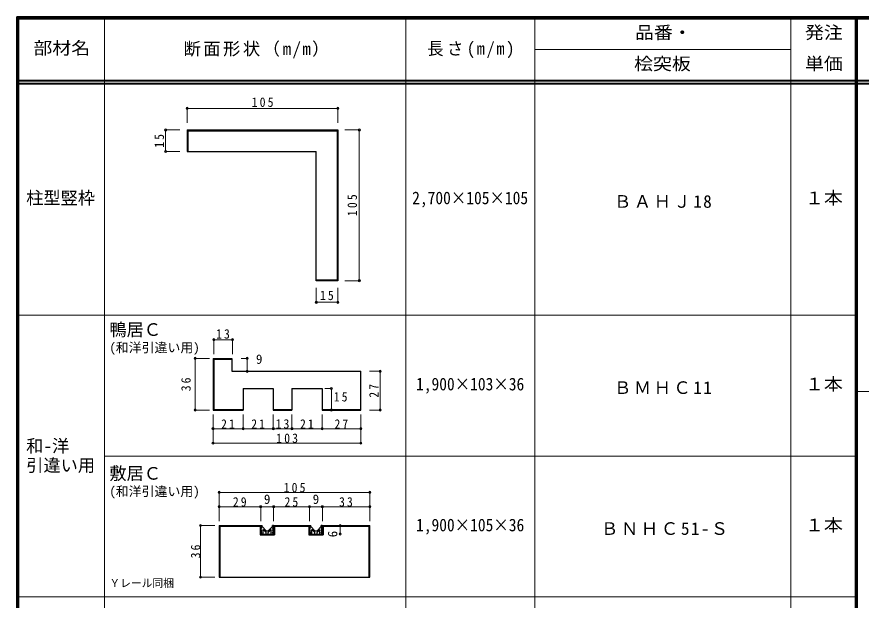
# Model space of a CAD drawing. Units: millimetres at full size, sheet at 1:3. Extents: x -600 to 570, y -431 to 418.
# Drawn here: x -600 to -12, y 11 to 418 of the extents above; entities that cross this region are included whole.
import ezdxf
from ezdxf.enums import TextEntityAlignment as Align

# ---------------------------------------------------------------- set-up
doc = ezdxf.new("R2010")
doc.units = ezdxf.units.MM
doc.header["$LTSCALE"] = 3
doc.header["$PDMODE"] = 32
doc.header["$PDSIZE"] = 1.5
for name, color, linetype, lineweight in [('0-0', 4, 'Continuous', 9), ('0-4', 3, 'Continuous', 25), ('0-B', 7, 'Continuous', 9), ('F-1', 6, 'Continuous', 40), ('F-A', 7, 'Continuous', 18)]:
    doc.layers.add(name, color=color, linetype=linetype, lineweight=lineweight)
doc.styles.add('ＭＳ ゴシック', font='')
doc.styles.get('ＭＳ ゴシック').set_extended_font_data('MS Gothic')

msp = doc.modelspace()

# ---------------------------------------------------------------- linework, layer by layer
at = {"layer": '0-0'}
for p, q in [((-439.535, 179.706), (-443.736, 179.706)), ((-380.794, 158.706), (-385.442, 158.706)), ((-459.059, 86.372), (-354.059, 86.372)), ((-459.059, 86.372), (-459.059, 76.372)), ((-354.059, 86.372), (-354.059, 76.372)), ((-472.059, 63.372), (-472.059, 27.372)), ((-472.059, 63.372), (-462.059, 63.372)), ((-374.703, 63.372), (-374.703, 57.372)), ((-472.059, 27.372), (-462.059, 27.372))]:
    msp.add_line(p, q, dxfattribs=at)
at = {"layer": '0-0', "color": 7}
for p in [(-459.059, 86.372), (-354.059, 86.372), (-472.059, 63.372), (-374.703, 63.372), (-374.703, 57.372), (-472.059, 27.372)]:
    msp.add_point(p, dxfattribs=at)
at = {"layer": '0-4'}
for p, q in [((-481.333, 338.778), (-481.333, 323.778)), ((-481.333, 338.278), (-376.333, 338.278)), ((-480.833, 338.778), (-480.833, 323.778)), ((-376.833, 338.778), (-376.833, 233.778)), ((-481.333, 323.778), (-391.333, 323.778)), ((-376.333, 234.278), (-391.333, 234.278)), ((-463.27, 179.706), (-463.27, 143.706)), ((-463.27, 179.206), (-450.27, 179.206)), ((-462.77, 179.706), (-462.77, 143.706)), ((-360.27, 143.706), (-360.27, 170.706)), ((-442.27, 158.706), (-442.27, 143.706)), ((-408.27, 158.706), (-387.27, 158.706)), ((-408.27, 158.706), (-408.27, 143.706)), ((-387.27, 158.706), (-387.27, 143.706)), ((-463.27, 144.206), (-442.27, 144.206)), ((-463.27, 143.706), (-442.27, 143.706)), ((-421.27, 144.206), (-408.27, 144.206)), ((-421.27, 143.706), (-408.27, 143.706)), ((-387.27, 144.206), (-360.27, 144.206)), ((-387.27, 143.706), (-360.27, 143.706)), ((-459.059, 63.372), (-430.059, 63.372)), ((-459.059, 62.872), (-430.059, 62.872)), ((-458.559, 63.372), (-458.559, 27.372)), ((-430.559, 63.372), (-430.559, 56.872)), ((-430.059, 63.372), (-430.059, 57.372)), ((-421.059, 63.372), (-396.059, 63.372)), ((-421.059, 63.372), (-421.059, 57.372)), ((-421.059, 62.872), (-396.059, 62.872)), ((-420.559, 63.372), (-420.559, 56.872)), ((-396.559, 63.372), (-396.559, 56.872)), ((-396.059, 63.372), (-396.059, 57.372)), ((-387.059, 63.372), (-354.059, 63.372)), ((-387.059, 63.372), (-387.059, 57.372)), ((-387.059, 62.872), (-354.059, 62.872)), ((-386.559, 63.372), (-386.559, 56.872)), ((-354.559, 27.372), (-354.559, 63.372)), ((-430.559, 56.872), (-420.559, 56.872)), ((-430.059, 57.372), (-421.059, 57.372)), ((-396.559, 56.872), (-386.559, 56.872)), ((-396.059, 57.372), (-387.059, 57.372))]:
    msp.add_line(p, q, dxfattribs=at)
for points in [[(-481.333, 338.778), (-376.333, 338.778), (-376.333, 233.778)], [(-376.333, 233.778), (-391.333, 233.778), (-391.333, 323.778)], [(-463.27, 179.706), (-450.27, 179.706), (-450.27, 170.706), (-360.27, 170.706)], [(-442.27, 158.706), (-421.27, 158.706), (-421.27, 143.706)], [(-459.059, 63.372), (-459.059, 27.372), (-354.059, 27.372), (-354.059, 63.372)]]:
    msp.add_lwpolyline(points, dxfattribs=at)
at = {"layer": '0-B', "color": 4}
for p, q in [((-481.333, 353.778), (-376.333, 353.778)), ((-481.333, 353.778), (-481.333, 343.778)), ((-376.333, 353.778), (-376.333, 343.778)), ((-496.333, 338.778), (-496.333, 323.778)), ((-496.333, 338.778), (-486.333, 338.778)), ((-361.333, 338.778), (-371.333, 338.778)), ((-361.333, 338.778), (-361.333, 233.778)), ((-496.333, 323.778), (-486.333, 323.778)), ((-361.333, 233.778), (-371.333, 233.778)), ((-391.333, 218.778), (-391.333, 228.778)), ((-376.333, 218.778), (-376.333, 228.778)), ((-391.333, 218.778), (-376.333, 218.778)), ((-462.77, 192.706), (-449.77, 192.706)), ((-462.77, 192.706), (-462.77, 182.706)), ((-449.77, 192.706), (-449.77, 182.706)), ((-475.77, 179.706), (-475.77, 143.706)), ((-475.77, 179.706), (-465.77, 179.706)), ((-439.535, 179.706), (-439.535, 170.706)), ((-346.77, 170.706), (-354.27, 170.706)), ((-346.77, 170.706), (-346.77, 143.706)), ((-380.794, 158.706), (-380.794, 143.706)), ((-475.77, 143.706), (-465.77, 143.706)), ((-346.77, 143.706), (-354.27, 143.706)), ((-463.27, 120.706), (-463.27, 140.706)), ((-442.27, 130.706), (-442.27, 140.706)), ((-421.27, 130.706), (-421.27, 140.706)), ((-408.27, 130.706), (-408.27, 140.706)), ((-387.27, 130.706), (-387.27, 140.706)), ((-360.27, 120.706), (-360.27, 140.706)), ((-463.27, 130.706), (-360.27, 130.706)), ((-463.27, 120.706), (-360.27, 120.706)), ((-459.059, 76.372), (-354.059, 76.372)), ((-459.059, 76.372), (-459.059, 66.372)), ((-430.059, 76.372), (-430.059, 66.372)), ((-421.059, 76.372), (-421.059, 66.372)), ((-396.059, 76.372), (-396.059, 66.372)), ((-387.059, 76.372), (-387.059, 66.372)), ((-354.059, 76.372), (-354.059, 66.372))]:
    msp.add_line(p, q, dxfattribs=at)
at = {"layer": '0-B', "color": 3, "lineweight": 25}
for p, q in [((-429.277, 61.586), (-429.959, 62.315)), ((-429.959, 60.856), (-429.277, 61.586)), ((-429.266, 59.572), (-429.959, 60.856)), ((-429.959, 59.572), (-429.266, 59.572)), ((-429.191, 58.148), (-429.959, 59.572)), ((-429.159, 62.693), (-429.159, 63.364)), ((-426.359, 59.697), (-429.159, 62.693)), ((-426.359, 58.486), (-428.359, 60.626)), ((-428.359, 57.372), (-428.359, 60.626)), ((-424.759, 58.486), (-422.759, 60.626)), ((-422.759, 57.372), (-422.759, 60.626)), ((-421.959, 62.693), (-421.959, 63.364)), ((-421.927, 58.148), (-421.159, 59.572)), ((-421.852, 59.572), (-421.159, 60.856)), ((-421.159, 59.572), (-421.852, 59.572)), ((-421.841, 61.586), (-421.159, 62.315)), ((-421.159, 60.856), (-421.841, 61.586)), ((-395.277, 61.586), (-395.959, 62.315)), ((-395.959, 60.856), (-395.277, 61.586)), ((-395.266, 59.572), (-395.959, 60.856)), ((-395.959, 59.572), (-395.266, 59.572)), ((-395.191, 58.148), (-395.959, 59.572)), ((-395.159, 62.693), (-395.159, 63.364)), ((-392.359, 59.697), (-395.159, 62.693)), ((-392.359, 58.486), (-394.359, 60.626)), ((-394.359, 57.372), (-394.359, 60.626)), ((-390.759, 58.486), (-388.759, 60.626)), ((-388.759, 57.372), (-388.759, 60.626)), ((-387.959, 62.693), (-387.959, 63.364)), ((-387.927, 58.148), (-387.159, 59.572)), ((-387.852, 59.572), (-387.159, 60.856)), ((-387.159, 59.572), (-387.852, 59.572)), ((-387.841, 61.586), (-387.159, 62.315)), ((-387.159, 60.856), (-387.841, 61.586)), ((-426.359, 57.372), (-426.359, 58.486)), ((-424.759, 57.372), (-424.759, 58.486)), ((-392.359, 57.372), (-392.359, 58.486)), ((-390.759, 57.372), (-390.759, 58.486))]:
    msp.add_line(p, q, dxfattribs=at)
for points in [[(-429.959, 62.315), (-429.959, 63.364), (-429.159, 63.364)], [(-426.359, 59.697), (-424.759, 59.697), (-421.959, 62.693)], [(-421.159, 62.315), (-421.159, 63.364), (-421.959, 63.364)], [(-395.959, 62.315), (-395.959, 63.364), (-395.159, 63.364)], [(-392.359, 59.697), (-390.759, 59.697), (-387.959, 62.693)], [(-387.159, 62.315), (-387.159, 63.364), (-387.959, 63.364)], [(-429.159, 57.372), (-429.884, 58.148), (-429.191, 58.148)], [(-421.959, 57.372), (-421.234, 58.148), (-421.927, 58.148)], [(-395.159, 57.372), (-395.884, 58.148), (-395.191, 58.148)], [(-387.959, 57.372), (-387.234, 58.148), (-387.927, 58.148)]]:
    msp.add_lwpolyline(points, dxfattribs=at)
at = {"layer": '0-B'}
for p in [(-481.333, 353.778), (-376.333, 353.778), (-496.333, 338.778), (-361.333, 338.778), (-496.333, 323.778), (-361.333, 233.778), (-391.333, 218.778), (-376.333, 218.778), (-462.77, 192.706), (-449.77, 192.706), (-475.77, 179.706), (-439.535, 179.706), (-439.535, 170.706), (-346.77, 170.706), (-380.794, 158.706), (-475.77, 143.706), (-380.794, 143.706), (-346.77, 143.706), (-463.27, 130.706), (-442.27, 130.706), (-421.27, 130.706), (-408.27, 130.706), (-387.27, 130.706), (-360.27, 130.706), (-463.27, 120.706), (-360.27, 120.706), (-459.059, 76.372), (-430.059, 76.372), (-421.059, 76.372), (-396.059, 76.372), (-387.059, 76.372), (-354.059, 76.372)]:
    msp.add_point(p, dxfattribs=at)
at = {"layer": 'F-1'}
for p, q in [((-600, 417.5), (-600, -420.5)), ((-600, 417), (570, 417)), ((-600, 416.5), (570, 416.5)), ((-599.5, 417.5), (-599.5, -420.5)), ((-599, 417.5), (-599, -420.5)), ((-15.5, 417.505), (-15.5, -379.5)), ((-15, 417.5), (-15, -379.5)), ((-14.5, 417.505), (-14.5, -379.5)), ((570, 373), (-600, 373)), ((570, 371), (-600, 371))]:
    msp.add_line(p, q, dxfattribs=at)
at = {"layer": 'F-1', "color": 7, "lineweight": 18}
for p, q in [((-539, 417.5), (-539, -379)), ((-329, 417.5), (-329, -379)), ((-239, 417.5), (-239, -379)), ((-60.5, 417.505), (-60.5, -379)), ((-239, 394.75), (-60.5, 394.75))]:
    msp.add_line(p, q, dxfattribs=at)
at = {"layer": 'F-1'}
msp.add_lwpolyline([(-600, 417.5), (570, 417.5), (570, -420.5)], dxfattribs=at)
at = {"layer": 'F-A'}
for p, q in [((-14.5, 209.857), (-600, 209.857)), ((569, 156.714), (-14.5, 156.714)), ((-14.5, 111.714), (-539, 111.714)), ((-14.5, 13.571), (-600, 13.571))]:
    msp.add_line(p, q, dxfattribs=at)

# ---------------------------------------------------------------- texts
at = {"layer": '0-0', "color": 7, "style": 'ＭＳ ゴシック'}
msp.add_text('6', height=6.598, rotation=90, dxfattribs=at).set_placement((-374.703, 55.122), align=Align.BOTTOM_LEFT)
at = {"layer": '0-0', "color": 7, "insert": (-414.059, 86.372), "char_height": 6.598, "attachment_point": 7, "style": 'ＭＳ ゴシック'}
msp.add_mtext('\\T1.38;\\W0.9;105', dxfattribs=at)
at = {"layer": '0-0', "color": 7, "insert": (-472.059, 40.497), "char_height": 6.598, "attachment_point": 7, "rotation": 90, "style": 'ＭＳ ゴシック'}
msp.add_mtext('\\T1.36;\\W0.9;36', dxfattribs=at)
at = {"layer": '0-B', "style": 'ＭＳ ゴシック'}
for p in [(-433.373, 173.901), (-427.809, 76.372), (-393.809, 76.372)]:
    msp.add_text('9', height=6.598, dxfattribs=at).set_placement(p, align=Align.BOTTOM_LEFT)
at = {"layer": '0-B', "char_height": 6.598, "attachment_point": 7, "style": 'ＭＳ ゴシック'}
for s, insert in [('\\T1.38;\\W0.9;105', (-436.333, 354.72)), ('\\T1.36;\\W0.9;15', (-388.708, 220.204)), ('\\T1.36;\\W0.9;13', (-461.145, 193.361)), ('\\T1.36;\\W0.9;15', (-379.118, 149.58)), ('\\T1.36;\\W0.9;21', (-457.645, 130.706)), ('\\T1.36;\\W0.9;21', (-436.645, 130.706)), ('\\T1.36;\\W0.9;13', (-419.645, 130.706)), ('\\T1.36;\\W0.9;21', (-402.645, 130.706)), ('\\T1.36;\\W0.9;27', (-378.645, 130.706)), ('\\T1.38;\\W0.9;103', (-419.27, 120.706)), ('\\T1.36;\\W0.9;29', (-449.434, 76.372)), ('\\T1.36;\\W0.9;25', (-413.434, 76.372)), ('\\T1.36;\\W0.9;33', (-375.434, 76.372))]:
    msp.add_mtext(s, dxfattribs=dict(at, insert=insert))
at = {"layer": '0-B', "char_height": 6.598, "attachment_point": 7, "rotation": 90, "style": 'ＭＳ ゴシック'}
for s, insert in [('\\T1.36;\\W0.9;15', (-497.395, 326.403)), ('\\T1.38;\\W0.9;105', (-362.878, 278.778)), ('\\T1.36;\\W0.9;36', (-478.77, 156.831)), ('\\T1.36;\\W0.9;27', (-347.865, 152.331))]:
    msp.add_mtext(s, dxfattribs=dict(at, insert=insert))
at = {"layer": 'F-1', "color": 7, "style": 'ＭＳ ゴシック', "width": 1.1}
for s, p in [('品番・', (-169.25, 399.625)), ('発注', (-50.75, 399.625)), ('桧突板', (-169.907, 377.875)), ('単価', (-50.75, 377.875))]:
    msp.add_text(s, height=8.798, dxfattribs=at).set_placement(p, align=Align.BOTTOM_LEFT)
at = {"layer": 'F-A', "style": 'ＭＳ ゴシック'}
for s, width, p in [('部材名', 1.1, (-588.5, 388.75)), ('2,700×105×105', 0.9, (-324.5, 284.429)), ('１本', 1.1, (-50.75, 284.429)), ('1,900×103×36', 0.9, (-321.8, 154.786)), ('１本', 1.1, (-50.75, 154.786)), ('1,900×105×36', 0.9, (-321.8, 56.643)), ('１本', 1.1, (-50.75, 56.643))]:
    msp.add_text(s, height=8.798, dxfattribs=dict(at, width=width)).set_placement(p, align=Align.BOTTOM_LEFT)
for s, height, p in [('柱型竪枠', 8.798, (-593.5, 284.429)), ('鴨居Ｃ', 8.798, (-535.542, 192.724)), ('(和洋引違い用)', 6.598, (-535.542, 181.959)), ('和-洋', 8.798, (-593.5, 111.714)), ('引違い用', 8.798, (-593.5, 98.214)), ('敷居Ｃ', 8.798, (-535.542, 92.582)), ('(和洋引違い用)', 6.598, (-535.542, 81.817)), ('Ｙレール同梱', 5.499, (-535.542, 18.791))]:
    msp.add_text(s, height=height, dxfattribs=at).set_placement(p, align=Align.BOTTOM_LEFT)
at = {"layer": 'F-A', "char_height": 8.798, "attachment_point": 7, "style": 'ＭＳ ゴシック'}
for s, insert in [('\\T1.15;断面形状（m/m）', (-483.875, 388.75)), ('\\T1.21;\\W0.95;長さ(m/m)', (-314, 388.75)), ('\\T1.15;ＢＡＨＪ18', (-183.782, 284.429)), ('\\T1.15;ＢＭＨＣ11', (-183.782, 154.786)), ('\\T1.16;ＢＮＨＣ51-Ｓ', (-192.875, 56.643))]:
    msp.add_mtext(s, dxfattribs=dict(at, insert=insert))

doc.saveas('drawing.dxf')
